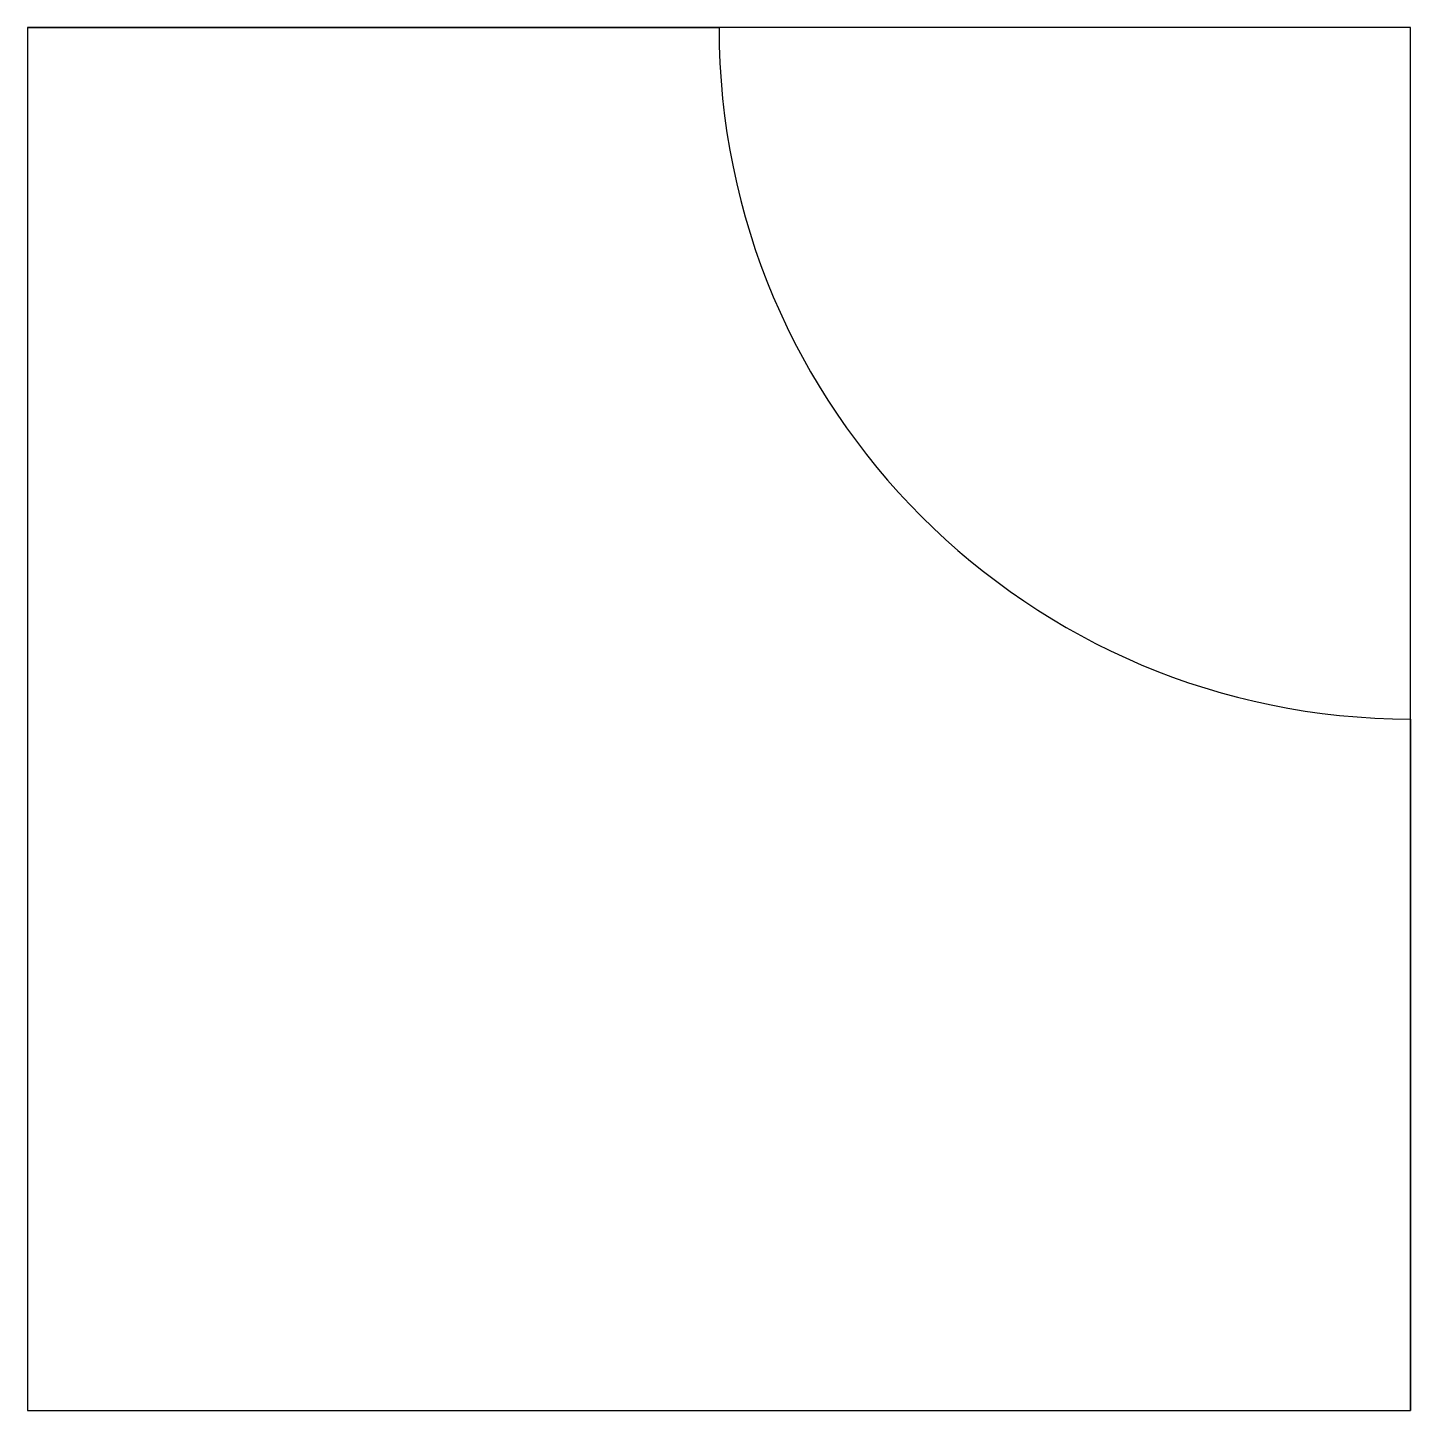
# Model space of a CAD drawing. Extents: x 0 to 2, y 0 to 2.
import ezdxf

# ---------------------------------------------------------------- set-up
doc = ezdxf.new("R2010")
doc.units = 0
doc.layers.get('0').update_dxf_attribs({"linetype": 'CONTINUOUS'})

# ---------------------------------------------------------------- blocks, each defined once
blk = doc.blocks.new('*U4')
at = {"color": 7}
for p, q in [((0, 2, 4), (1, 2, 4)), ((0, 2), (0, 2, 4)), ((0, 2, 4), (0, 0, 4)), ((0, 2), (0, 0)), ((2, 2), (0, 2)), ((2, 2, 2), (1, 2, 2)), ((1, 2, 2), (1, 2, 4)), ((1, 2, 2), (1, 2, 4)), ((2, 2), (2, 2, 2)), ((2, 0), (2, 2)), ((2, 1, 2), (2, 2, 2)), ((2, 1, 4), (2, 0, 4)), ((2, 1, 2), (2, 1, 4)), ((2, 1, 2), (2, 1, 4)), ((0, 0), (0, 0, 4)), ((0, 0, 4), (2, 0, 4)), ((0, 0), (2, 0)), ((2, 0, 4), (2, 0))]:
    blk.add_line(p, q, dxfattribs=at)
for centre in [(2, 2, 4), (2, 2, 2)]:
    blk.add_arc(centre, 1, 180, 270, dxfattribs=at)

msp = doc.modelspace()

# ---------------------------------------------------------------- block references
msp.add_blockref('*U4', (0, 0))

doc.saveas('drawing.dxf')
